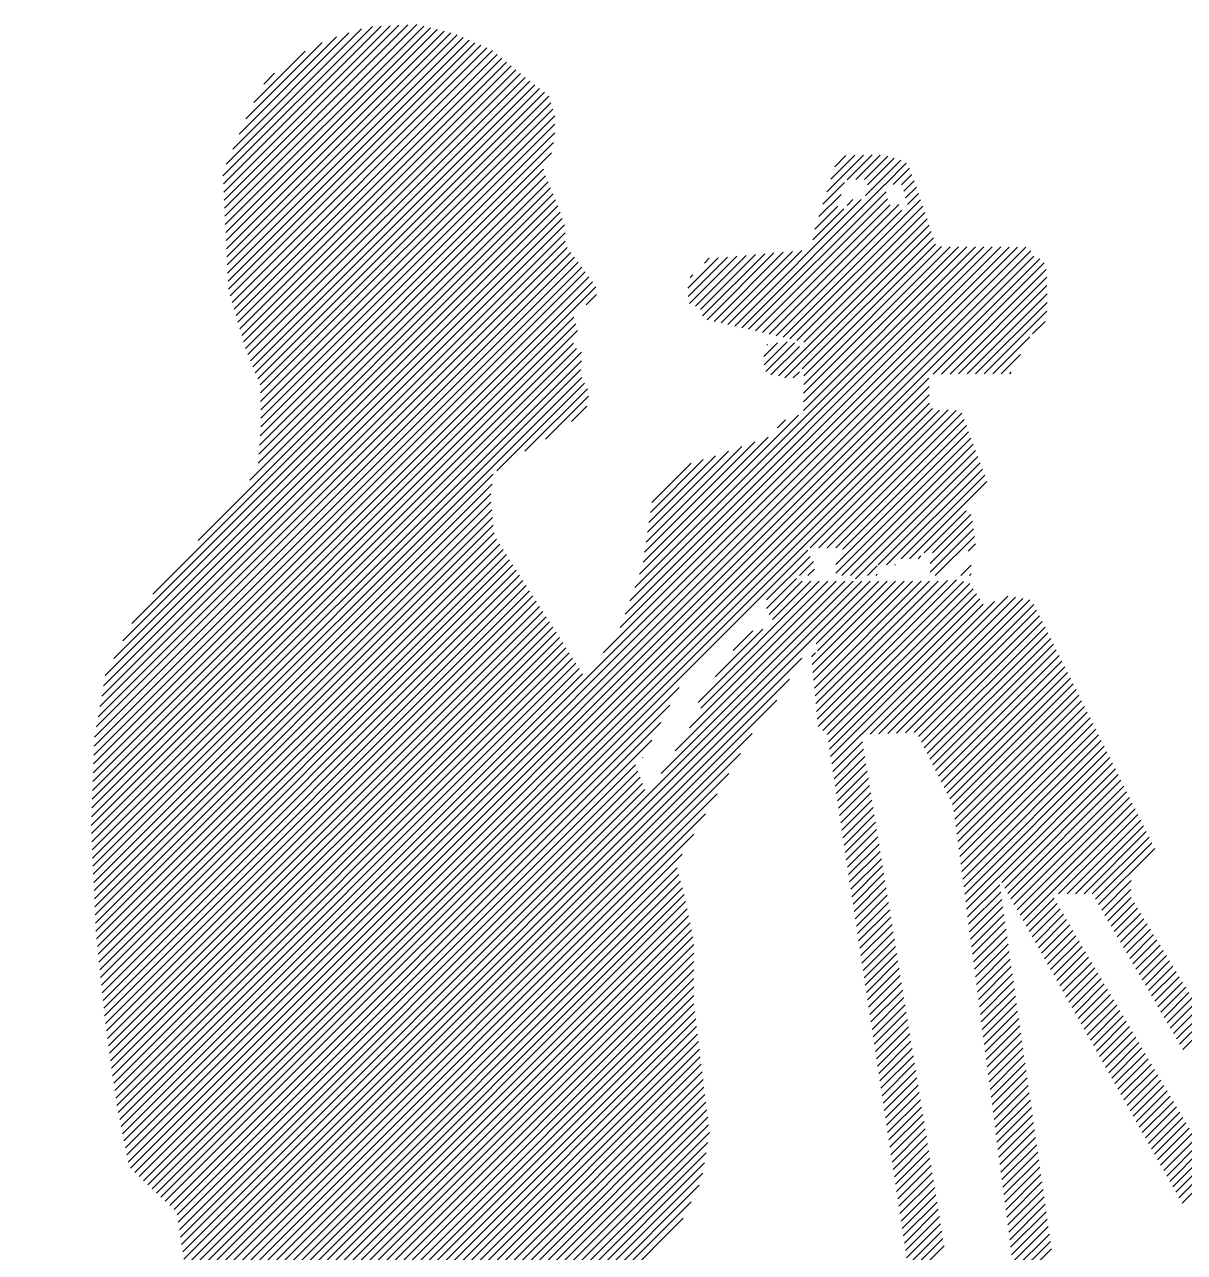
# Model space of a CAD drawing. Extents: x 271 to 16033, y -55852 to 2525.
# Drawn here: x 15931.501 to 15932.459, y -55793.649 to -55792.634 of the extents above; entities that cross this region are included whole.
import ezdxf

# ---------------------------------------------------------------- set-up
doc = ezdxf.new("R2010")
doc.units = 0
doc.header["$MEASUREMENT"] = 0
doc.layers.add('1501-KIR-BETON', color=30, linetype='Continuous')

msp = doc.modelspace()

# ---------------------------------------------------------------- linework, layer by layer
at = {"layer": '1501-KIR-BETON', "color": 250, "linetype": 'Continuous', "ltscale": 0.125}
for p, q in [((15931.66463, -55792.75913, 1172.19571), (15931.78811, -55792.63564, 1172.19571)), ((15931.66495, -55792.76583, 1172.19571), (15931.79544, -55792.63533, 1172.19571)), ((15931.66527, -55792.77252, 1172.19571), (15931.80277, -55792.63502, 1172.19571)), ((15931.66559, -55792.77922, 1172.19571), (15931.8101, -55792.63471, 1172.19571)), ((15931.66591, -55792.78592, 1172.19571), (15931.81743, -55792.6344, 1172.19571)), ((15931.66623, -55792.79261, 1172.19571), (15931.82476, -55792.63409, 1172.19571)), ((15931.66655, -55792.79931, 1172.19571), (15931.83055, -55792.63531, 1172.19571)), ((15931.66687, -55792.80601, 1172.19571), (15931.83617, -55792.63672, 1172.19571)), ((15931.66719, -55792.81271, 1172.19571), (15931.84178, -55792.63812, 1172.19571)), ((15931.66727, -55792.74947, 1172.19571), (15931.77905, -55792.63769, 1172.19571)), ((15931.66751, -55792.8194, 1172.19571), (15931.8474, -55792.63952, 1172.19571)), ((15931.66783, -55792.8261, 1172.19571), (15931.85301, -55792.64092, 1172.19571)), ((15931.66816, -55792.8328, 1172.19571), (15931.85833, -55792.64262, 1172.19571)), ((15931.66848, -55792.8395, 1172.19571), (15931.86319, -55792.64478, 1172.19571)), ((15931.6688, -55792.84619, 1172.19571), (15931.86805, -55792.64694, 1172.19571)), ((15931.66912, -55792.85289, 1172.19571), (15931.87291, -55792.6491, 1172.19571)), ((15931.6727, -55792.73702, 1172.19571), (15931.76879, -55792.64093, 1172.19571)), ((15931.67813, -55792.72457, 1172.19571), (15931.75854, -55792.64416, 1172.19571)), ((15931.68356, -55792.71213, 1172.19571), (15931.74667, -55792.64901, 1172.19571)), ((15931.67066, -55792.85837, 1172.19571), (15931.87777, -55792.65126, 1172.19571)), ((15931.67223, -55792.86381, 1172.19571), (15931.88263, -55792.65341, 1172.19571)), ((15931.67381, -55792.86925, 1172.19571), (15931.88746, -55792.6556, 1172.19571)), ((15931.67538, -55792.8747, 1172.19571), (15931.8913, -55792.65878, 1172.19571)), ((15931.69013, -55792.69854, 1172.19571), (15931.73249, -55792.65618, 1172.19571)), ((15931.67695, -55792.88014, 1172.19571), (15931.89514, -55792.66196, 1172.19571)), ((15931.67853, -55792.88558, 1172.19571), (15931.89898, -55792.66513, 1172.19571)), ((15931.6801, -55792.89103, 1172.19571), (15931.90282, -55792.66831, 1172.19571)), ((15931.68168, -55792.89647, 1172.19571), (15931.90666, -55792.67149, 1172.19571)), ((15931.68325, -55792.90192, 1172.19571), (15931.9105, -55792.67466, 1172.19571)), ((15931.68522, -55792.90697, 1172.19571), (15931.91443, -55792.67776, 1172.19571)), ((15931.69835, -55792.6833, 1172.19571), (15931.70733, -55792.67432, 1172.19571)), ((15931.68725, -55792.91195, 1172.19571), (15931.91842, -55792.68079, 1172.19571)), ((15931.68928, -55792.91694, 1172.19571), (15931.9224, -55792.68382, 1172.19571)), ((15931.69131, -55792.92192, 1172.19571), (15931.92639, -55792.68684, 1172.19571)), ((15931.69335, -55792.92691, 1172.19571), (15931.93038, -55792.68987, 1172.19571)), ((15931.69538, -55792.93189, 1172.19571), (15931.93398, -55792.69329, 1172.19571)), ((15931.69569, -55792.9386, 1172.19571), (15931.9356, -55792.69869, 1172.19571)), ((15931.69576, -55792.94555, 1172.19571), (15931.93722, -55792.70409, 1172.19571)), ((15931.69583, -55792.95249, 1172.19571), (15931.93884, -55792.70948, 1172.19571)), ((15931.6959, -55792.95944, 1172.19571), (15931.93887, -55792.71648, 1172.19571)), ((15931.69581, -55792.96655, 1172.19571), (15931.93887, -55792.72349, 1172.19571)), ((15931.69472, -55792.98167, 1172.19571), (15931.93616, -55792.74023, 1172.19571)), ((15931.69527, -55792.97411, 1172.19571), (15931.93792, -55792.73146, 1172.19571)), ((15932.16379, -55792.77226, 1172.19571), (15932.1941, -55792.74195, 1172.19571)), ((15932.16709, -55792.76194, 1172.19571), (15932.18688, -55792.74215, 1172.19571)), ((15932.17039, -55792.75163, 1172.19571), (15932.17967, -55792.74235, 1172.19571)), ((15932.18062, -55792.76245, 1172.19571), (15932.20132, -55792.74175, 1172.19571)), ((15932.18783, -55792.76225, 1172.19571), (15932.2079, -55792.74219, 1172.19571)), ((15932.19505, -55792.76206, 1172.19571), (15932.2142, -55792.7429, 1172.19571)), ((15932.19579, -55792.77535, 1172.19571), (15932.22489, -55792.74625, 1172.19571)), ((15932.19758, -55792.76654, 1172.19571), (15932.21962, -55792.7445, 1172.19571)), ((15932.21197, -55792.76619, 1172.19571), (15932.2294, -55792.74876, 1172.19571)), ((15931.69364, -55792.99679, 1172.19571), (15931.93139, -55792.75904, 1172.19571)), ((15931.69418, -55792.98923, 1172.19571), (15931.92969, -55792.75372, 1172.19571)), ((15932.21874, -55792.76644, 1172.19571), (15932.23225, -55792.75293, 1172.19571)), ((15932.22551, -55792.76669, 1172.19571), (15932.23412, -55792.75808, 1172.19571)), ((15931.644, -55793.06047, 1172.19571), (15931.93544, -55792.76903, 1172.19571)), ((15931.6867, -55793.01075, 1172.19571), (15931.93342, -55792.76403, 1172.19571)), ((15932.09347, -55792.88469, 1172.19571), (15932.21175, -55792.76641, 1172.19571)), ((15932.1605, -55792.78258, 1172.19571), (15932.17836, -55792.76471, 1172.19571)), ((15932.22751, -55792.7717, 1172.19571), (15932.23598, -55792.76323, 1172.19571)), ((15932.22896, -55792.77727, 1172.19571), (15932.23785, -55792.76838, 1172.19571)), ((15931.58929, -55793.12921, 1172.19571), (15931.93949, -55792.77901, 1172.19571)), ((15931.6065, -55793.10499, 1172.19571), (15931.93747, -55792.77402, 1172.19571)), ((15932.08777, -55792.88337, 1172.19571), (15932.19235, -55792.77879, 1172.19571)), ((15932.09917, -55792.886, 1172.19571), (15932.21294, -55792.77224, 1172.19571)), ((15932.10488, -55792.88732, 1172.19571), (15932.21412, -55792.77807, 1172.19571)), ((15932.12768, -55792.89258, 1172.19571), (15932.24139, -55792.77888, 1172.19571)), ((15932.1572, -55792.79289, 1172.19571), (15932.17562, -55792.77447, 1172.19571)), ((15932.18057, -55792.78356, 1172.19571), (15932.18547, -55792.77865, 1172.19571)), ((15932.2304, -55792.78284, 1172.19571), (15932.23962, -55792.77363, 1172.19571)), ((15931.57449, -55793.15805, 1172.19571), (15931.94338, -55792.78916, 1172.19571)), ((15931.58189, -55793.14363, 1172.19571), (15931.94152, -55792.784, 1172.19571)), ((15932.11058, -55792.88864, 1172.19571), (15932.21619, -55792.78303, 1172.19571)), ((15932.11628, -55792.88995, 1172.19571), (15932.22342, -55792.78281, 1172.19571)), ((15932.12198, -55792.89127, 1172.19571), (15932.22573, -55792.78751, 1172.19571)), ((15932.13338, -55792.8939, 1172.19571), (15932.24316, -55792.78412, 1172.19571)), ((15932.13909, -55792.89521, 1172.19571), (15932.24493, -55792.78937, 1172.19571)), ((15932.15214, -55792.81199, 1172.19571), (15932.17781, -55792.78631, 1172.19571)), ((15932.15402, -55792.80309, 1172.19571), (15932.17287, -55792.78423, 1172.19571)), ((15931.56586, -55793.18071, 1172.19571), (15931.94689, -55792.79968, 1172.19571)), ((15931.56735, -55793.17221, 1172.19571), (15931.94513, -55792.79442, 1172.19571)), ((15932.12395, -55792.92439, 1172.19571), (15932.24847, -55792.79987, 1172.19571)), ((15932.14479, -55792.89653, 1172.19571), (15932.2467, -55792.79462, 1172.19571)), ((15931.56437, -55793.18922, 1172.19571), (15931.94746, -55792.80614, 1172.19571)), ((15932.12922, -55792.92614, 1172.19571), (15932.25024, -55792.80512, 1172.19571)), ((15932.14358, -55792.91879, 1172.19571), (15932.25201, -55792.81037, 1172.19571)), ((15931.56139, -55793.20624, 1172.19571), (15931.94924, -55792.81839, 1172.19571)), ((15931.56288, -55793.19773, 1172.19571), (15931.94746, -55792.81315, 1172.19571)), ((15931.58273, -55793.55684, 1172.19571), (15932.32152, -55792.81805, 1172.19571)), ((15931.5839, -55793.56269, 1172.19571), (15932.32849, -55792.8181, 1172.19571)), ((15931.58507, -55793.56853, 1172.19571), (15932.33256, -55792.82104, 1172.19571)), ((15931.97897, -55793.15357, 1172.19571), (15932.31454, -55792.81801, 1172.19571)), ((15931.99298, -55793.13256, 1172.19571), (15932.30757, -55792.81796, 1172.19571)), ((15931.997, -55793.12151, 1172.19571), (15932.3006, -55792.81792, 1172.19571)), ((15932.00103, -55793.11046, 1172.19571), (15932.29362, -55792.81787, 1172.19571)), ((15932.00506, -55793.09942, 1172.19571), (15932.28665, -55792.81783, 1172.19571)), ((15932.07637, -55792.88074, 1172.19571), (15932.13553, -55792.82158, 1172.19571)), ((15932.08207, -55792.88206, 1172.19571), (15932.14321, -55792.82091, 1172.19571)), ((15932.14445, -55792.95301, 1172.19571), (15932.27968, -55792.81779, 1172.19571)), ((15932.14456, -55792.94588, 1172.19571), (15932.2727, -55792.81774, 1172.19571)), ((15932.14466, -55792.93876, 1172.19571), (15932.26573, -55792.8177, 1172.19571)), ((15932.14477, -55792.93164, 1172.19571), (15932.25876, -55792.81765, 1172.19571)), ((15932.14488, -55792.92451, 1172.19571), (15932.25378, -55792.81561, 1172.19571)), ((15931.55799, -55793.23069, 1172.19571), (15931.95818, -55792.8305, 1172.19571)), ((15931.55841, -55793.22325, 1172.19571), (15931.9552, -55792.82646, 1172.19571)), ((15931.5599, -55793.21475, 1172.19571), (15931.95222, -55792.82243, 1172.19571)), ((15931.58624, -55793.57438, 1172.19571), (15932.335, -55792.82562, 1172.19571)), ((15931.58808, -55793.57956, 1172.19571), (15932.33983, -55792.82781, 1172.19571)), ((15932.04903, -55792.85193, 1172.19571), (15932.07405, -55792.82691, 1172.19571)), ((15932.04922, -55792.85876, 1172.19571), (15932.08173, -55792.82625, 1172.19571)), ((15932.05019, -55792.86481, 1172.19571), (15932.08942, -55792.82558, 1172.19571)), ((15932.05524, -55792.86678, 1172.19571), (15932.0971, -55792.82491, 1172.19571)), ((15932.05934, -55792.86969, 1172.19571), (15932.10479, -55792.82425, 1172.19571)), ((15932.06106, -55792.87499, 1172.19571), (15932.11247, -55792.82358, 1172.19571)), ((15932.06261, -55792.83134, 1172.19571), (15932.06664, -55792.82731, 1172.19571)), ((15932.06503, -55792.87804, 1172.19571), (15932.12016, -55792.82291, 1172.19571)), ((15932.07066, -55792.87942, 1172.19571), (15932.12784, -55792.82225, 1172.19571)), ((15932.25163, -55792.92302, 1172.19571), (15932.34356, -55792.8311, 1172.19571)), ((15931.55745, -55793.24526, 1172.19571), (15931.96414, -55792.83858, 1172.19571)), ((15931.55772, -55793.23797, 1172.19571), (15931.96116, -55792.83454, 1172.19571)), ((15932.05076, -55792.84319, 1172.19571), (15932.05296, -55792.84099, 1172.19571)), ((15932.25868, -55792.92299, 1172.19571), (15932.34513, -55792.83654, 1172.19571)), ((15931.55664, -55793.26713, 1172.19571), (15931.97295, -55792.85082, 1172.19571)), ((15931.55691, -55793.25984, 1172.19571), (15931.9701, -55792.84665, 1172.19571)), ((15931.55718, -55793.25255, 1172.19571), (15931.96712, -55792.84262, 1172.19571)), ((15932.26573, -55792.92296, 1172.19571), (15932.34575, -55792.84294, 1172.19571)), ((15932.27277, -55792.92293, 1172.19571), (15932.34583, -55792.84988, 1172.19571)), ((15931.96492, -55792.86587, 1172.19571), (15931.97354, -55792.85725, 1172.19571)), ((15932.27982, -55792.9229, 1172.19571), (15932.34591, -55792.85681, 1172.19571)), ((15932.28687, -55792.92288, 1172.19571), (15932.34591, -55792.86383, 1172.19571)), ((15932.29392, -55792.92285, 1172.19571), (15932.34576, -55792.871, 1172.19571)), ((15931.5561, -55793.2817, 1172.19571), (15931.95627, -55792.88154, 1172.19571)), ((15931.55637, -55793.27441, 1172.19571), (15931.95471, -55792.87608, 1172.19571)), ((15932.33395, -55792.88983, 1172.19571), (15932.34436, -55792.87942, 1172.19571)), ((15931.55583, -55793.28899, 1172.19571), (15931.95783, -55792.88699, 1172.19571)), ((15932.30096, -55792.92282, 1172.19571), (15932.33168, -55792.8921, 1172.19571)), ((15931.55566, -55793.29618, 1172.19571), (15931.95447, -55792.89737, 1172.19571)), ((15931.55595, -55793.3029, 1172.19571), (15931.95695, -55792.90191, 1172.19571)), ((15932.11177, -55792.9085, 1172.19571), (15932.12294, -55792.89732, 1172.19571)), ((15932.11192, -55792.91536, 1172.19571), (15932.13105, -55792.89624, 1172.19571)), ((15932.11347, -55792.92083, 1172.19571), (15932.1371, -55792.8972, 1172.19571)), ((15932.11412, -55792.89913, 1172.19571), (15932.1147, -55792.89855, 1172.19571)), ((15932.11758, -55792.92374, 1172.19571), (15932.14116, -55792.90016, 1172.19571)), ((15931.55625, -55793.30963, 1172.19571), (15931.9609, -55792.90498, 1172.19571)), ((15931.55654, -55793.31635, 1172.19571), (15931.96089, -55792.91201, 1172.19571)), ((15932.30801, -55792.92279, 1172.19571), (15932.32402, -55792.90678, 1172.19571)), ((15931.55684, -55793.32307, 1172.19571), (15931.96055, -55792.91936, 1172.19571)), ((15932.13615, -55792.92622, 1172.19571), (15932.14128, -55792.9211, 1172.19571)), ((15932.31506, -55792.92276, 1172.19571), (15932.31637, -55792.92145, 1172.19571)), ((15931.55714, -55793.32979, 1172.19571), (15931.96117, -55792.92576, 1172.19571)), ((15931.59168, -55793.58297, 1172.19571), (15932.24819, -55792.92647, 1172.19571)), ((15931.59529, -55793.58638, 1172.19571), (15932.24832, -55792.93335, 1172.19571)), ((15931.89104, -55793.00291, 1172.19571), (15931.96351, -55792.93043, 1172.19571)), ((15931.5989, -55793.58979, 1172.19571), (15932.24846, -55792.94023, 1172.19571)), ((15931.91422, -55792.98675, 1172.19571), (15931.96585, -55792.93511, 1172.19571)), ((15931.93116, -55792.97683, 1172.19571), (15931.96678, -55792.94121, 1172.19571)), ((15931.6025, -55793.5932, 1172.19571), (15932.24859, -55792.94712, 1172.19571)), ((15931.60611, -55793.59662, 1172.19571), (15932.25117, -55792.95155, 1172.19571)), ((15931.60972, -55793.60003, 1172.19571), (15932.25691, -55792.95283, 1172.19571)), ((15931.95288, -55792.96212, 1172.19571), (15931.96554, -55792.94946, 1172.19571)), ((15932.15016, -55793.0666, 1172.19571), (15932.2642, -55792.95256, 1172.19571)), ((15932.15718, -55793.0666, 1172.19571), (15932.27077, -55792.95301, 1172.19571)), ((15932.00909, -55793.08837, 1172.19571), (15932.14046, -55792.957, 1172.19571)), ((15932.12297, -55792.96748, 1172.19571), (15932.12969, -55792.96075, 1172.19571)), ((15932.1642, -55793.0666, 1172.19571), (15932.27539, -55792.95541, 1172.19571)), ((15932.17121, -55793.0666, 1172.19571), (15932.27728, -55792.96053, 1172.19571)), ((15932.17129, -55793.08056, 1172.19571), (15932.28108, -55792.97077, 1172.19571)), ((15932.17718, -55793.06765, 1172.19571), (15932.27918, -55792.96565, 1172.19571)), ((15932.01192, -55793.07852, 1172.19571), (15932.11532, -55792.97513, 1172.19571)), ((15932.01313, -55793.07029, 1172.19571), (15932.10445, -55792.97897, 1172.19571)), ((15932.01435, -55793.06206, 1172.19571), (15932.09352, -55792.98288, 1172.19571)), ((15932.17129, -55793.08757, 1172.19571), (15932.28297, -55792.97589, 1172.19571)), ((15932.17632, -55793.08956, 1172.19571), (15932.28487, -55792.98102, 1172.19571)), ((15932.01556, -55793.05383, 1172.19571), (15932.0826, -55792.98679, 1172.19571)), ((15932.01677, -55793.0456, 1172.19571), (15932.0717, -55792.99068, 1172.19571)), ((15932.01799, -55793.03737, 1172.19571), (15932.06163, -55792.99372, 1172.19571)), ((15932.18334, -55793.08956, 1172.19571), (15932.28677, -55792.98614, 1172.19571)), ((15932.18767, -55793.09226, 1172.19571), (15932.28866, -55792.99126, 1172.19571)), ((15932.0192, -55793.02914, 1172.19571), (15932.05157, -55792.99677, 1172.19571)), ((15932.20617, -55793.08077, 1172.19571), (15932.29056, -55792.99638, 1172.19571)), ((15932.21318, -55793.08077, 1172.19571), (15932.29246, -55793.0015, 1172.19571)), ((15931.55743, -55793.33652, 1172.19571), (15931.88809, -55793.00586, 1172.19571)), ((15931.55773, -55793.34324, 1172.19571), (15931.88703, -55793.01393, 1172.19571)), ((15932.22522, -55793.07575, 1172.19571), (15932.29435, -55793.00662, 1172.19571)), ((15932.23224, -55793.07575, 1172.19571), (15932.29625, -55793.01174, 1172.19571)), ((15931.55802, -55793.34996, 1172.19571), (15931.88598, -55793.022, 1172.19571)), ((15931.55832, -55793.35668, 1172.19571), (15931.88607, -55793.02893, 1172.19571)), ((15931.55861, -55793.36341, 1172.19571), (15931.88675, -55793.03527, 1172.19571)), ((15931.55891, -55793.37013, 1172.19571), (15931.88742, -55793.04161, 1172.19571)), ((15932.24427, -55793.07074, 1172.19571), (15932.27901, -55793.036, 1172.19571)), ((15932.2493, -55793.07974, 1172.19571), (15932.28435, -55793.0447, 1172.19571)), ((15932.25129, -55793.07074, 1172.19571), (15932.28283, -55793.0392, 1172.19571)), ((15931.5592, -55793.37685, 1172.19571), (15931.8881, -55793.04795, 1172.19571)), ((15931.5595, -55793.38357, 1172.19571), (15931.88878, -55793.05429, 1172.19571)), ((15932.24923, -55793.08683, 1172.19571), (15932.28511, -55793.05095, 1172.19571)), ((15931.5601, -55793.38998, 1172.19571), (15931.89066, -55793.05942, 1172.19571)), ((15931.56077, -55793.39633, 1172.19571), (15931.89341, -55793.0637, 1172.19571)), ((15932.25348, -55793.0896, 1172.19571), (15932.28588, -55793.0572, 1172.19571)), ((15932.28068, -55793.06942, 1172.19571), (15932.28665, -55793.06345, 1172.19571)), ((15931.56144, -55793.40268, 1172.19571), (15931.89615, -55793.06798, 1172.19571)), ((15931.56211, -55793.40903, 1172.19571), (15931.89889, -55793.07225, 1172.19571)), ((15931.61332, -55793.60344, 1172.19571), (15932.14813, -55793.06863, 1172.19571)), ((15932.11406, -55793.10972, 1172.19571), (15932.14998, -55793.0738, 1172.19571)), ((15932.23926, -55793.07575, 1172.19571), (15932.24168, -55793.07333, 1172.19571)), ((15931.56278, -55793.41538, 1172.19571), (15931.90163, -55793.07653, 1172.19571)), ((15931.56345, -55793.42173, 1172.19571), (15931.90437, -55793.0808, 1172.19571)), ((15931.56412, -55793.42808, 1172.19571), (15931.90711, -55793.08508, 1172.19571)), ((15932.14123, -55793.08956, 1172.19571), (15932.15283, -55793.07797, 1172.19571)), ((15932.14825, -55793.08956, 1172.19571), (15932.15352, -55793.0843, 1172.19571)), ((15932.19737, -55793.08956, 1172.19571), (15932.20541, -55793.08153, 1172.19571)), ((15932.2202, -55793.08077, 1172.19571), (15932.22049, -55793.08048, 1172.19571)), ((15932.27468, -55793.08946, 1172.19571), (15932.2832, -55793.08094, 1172.19571)), ((15931.56479, -55793.43443, 1172.19571), (15931.90986, -55793.08936, 1172.19571)), ((15931.56546, -55793.44077, 1172.19571), (15931.9126, -55793.09363, 1172.19571)), ((15931.63231, -55793.65463, 1172.19571), (15932.19267, -55793.09426, 1172.19571)), ((15931.63295, -55793.661, 1172.19571), (15932.19969, -55793.09426, 1172.19571)), ((15932.02676, -55793.25316, 1172.19571), (15932.18566, -55793.09426, 1172.19571)), ((15932.03856, -55793.23434, 1172.19571), (15932.17864, -55793.09426, 1172.19571)), ((15932.05036, -55793.21553, 1172.19571), (15932.17162, -55793.09426, 1172.19571)), ((15932.05746, -55793.19439, 1172.19571), (15932.15759, -55793.09426, 1172.19571)), ((15932.05957, -55793.1993, 1172.19571), (15932.1646, -55793.09426, 1172.19571)), ((15932.11406, -55793.11673, 1172.19571), (15932.13878, -55793.09202, 1172.19571)), ((15932.11609, -55793.12173, 1172.19571), (15932.14355, -55793.09426, 1172.19571)), ((15932.11889, -55793.12594, 1172.19571), (15932.15057, -55793.09426, 1172.19571)), ((15932.1518, -55793.16321, 1172.19571), (15932.22075, -55793.09426, 1172.19571)), ((15932.15237, -55793.16966, 1172.19571), (15932.22776, -55793.09426, 1172.19571)), ((15932.15294, -55793.1761, 1172.19571), (15932.23478, -55793.09426, 1172.19571)), ((15932.15352, -55793.18255, 1172.19571), (15932.2418, -55793.09426, 1172.19571)), ((15932.15409, -55793.18899, 1172.19571), (15932.24882, -55793.09426, 1172.19571)), ((15932.15466, -55793.19544, 1172.19571), (15932.25583, -55793.09426, 1172.19571)), ((15932.15494, -55793.14603, 1172.19571), (15932.20671, -55793.09426, 1172.19571)), ((15932.15524, -55793.20188, 1172.19571), (15932.26357, -55793.09355, 1172.19571)), ((15932.15581, -55793.20832, 1172.19571), (15932.27093, -55793.09321, 1172.19571)), ((15932.15618, -55793.15181, 1172.19571), (15932.21373, -55793.09426, 1172.19571)), ((15932.15669, -55793.21446, 1172.19571), (15932.27676, -55793.09439, 1172.19571)), ((15932.16052, -55793.21765, 1172.19571), (15932.28199, -55793.09618, 1172.19571)), ((15932.20439, -55793.08956, 1172.19571), (15932.20541, -55793.08855, 1172.19571)), ((15932.28169, -55793.08946, 1172.19571), (15932.28311, -55793.08805, 1172.19571)), ((15931.56612, -55793.44712, 1172.19571), (15931.91534, -55793.09791, 1172.19571)), ((15931.56679, -55793.45347, 1172.19571), (15931.91808, -55793.10218, 1172.19571)), ((15932.16423, -55793.22095, 1172.19571), (15932.28476, -55793.10042, 1172.19571)), ((15932.16516, -55793.22705, 1172.19571), (15932.28754, -55793.10467, 1172.19571)), ((15931.56747, -55793.45981, 1172.19571), (15931.92082, -55793.10646, 1172.19571)), ((15931.56832, -55793.46598, 1172.19571), (15931.92356, -55793.11074, 1172.19571)), ((15931.56917, -55793.47215, 1172.19571), (15931.9263, -55793.11502, 1172.19571)), ((15932.16608, -55793.23314, 1172.19571), (15932.29031, -55793.10892, 1172.19571)), ((15932.16701, -55793.23924, 1172.19571), (15932.29308, -55793.11316, 1172.19571)), ((15932.19239, -55793.22087, 1172.19571), (15932.30233, -55793.11093, 1172.19571)), ((15932.19956, -55793.22072, 1172.19571), (15932.31355, -55793.10672, 1172.19571)), ((15932.20687, -55793.22042, 1172.19571), (15932.31986, -55793.10743, 1172.19571)), ((15932.21418, -55793.22013, 1172.19571), (15932.3258, -55793.10851, 1172.19571)), ((15932.22149, -55793.21984, 1172.19571), (15932.33174, -55793.10959, 1172.19571)), ((15932.2288, -55793.21955, 1172.19571), (15932.33497, -55793.11338, 1172.19571)), ((15931.57002, -55793.47832, 1172.19571), (15931.92904, -55793.1193, 1172.19571)), ((15931.57086, -55793.48449, 1172.19571), (15931.93177, -55793.12358, 1172.19571)), ((15932.23611, -55793.21926, 1172.19571), (15932.3373, -55793.11807, 1172.19571)), ((15932.23968, -55793.2227, 1172.19571), (15932.33962, -55793.12276, 1172.19571)), ((15931.57171, -55793.49066, 1172.19571), (15931.93451, -55793.12787, 1172.19571)), ((15931.57256, -55793.49683, 1172.19571), (15931.93724, -55793.13215, 1172.19571)), ((15931.57341, -55793.503, 1172.19571), (15931.93998, -55793.13643, 1172.19571)), ((15932.07162, -55793.17322, 1172.19571), (15932.11099, -55793.13385, 1172.19571)), ((15932.08639, -55793.15142, 1172.19571), (15932.10266, -55793.13515, 1172.19571)), ((15932.24202, -55793.22738, 1172.19571), (15932.34195, -55793.12745, 1172.19571)), ((15932.24436, -55793.23206, 1172.19571), (15932.34427, -55793.13215, 1172.19571)), ((15931.57426, -55793.50917, 1172.19571), (15931.94271, -55793.14071, 1172.19571)), ((15931.5751, -55793.51534, 1172.19571), (15931.94545, -55793.145, 1172.19571)), ((15932.2467, -55793.23674, 1172.19571), (15932.3466, -55793.13684, 1172.19571)), ((15932.24904, -55793.24141, 1172.19571), (15932.34892, -55793.14153, 1172.19571)), ((15932.25138, -55793.24609, 1172.19571), (15932.35125, -55793.14623, 1172.19571)), ((15931.57595, -55793.52151, 1172.19571), (15931.94818, -55793.14928, 1172.19571)), ((15931.57688, -55793.5276, 1172.19571), (15931.95092, -55793.15356, 1172.19571)), ((15932.15122, -55793.15677, 1172.19571), (15932.15452, -55793.15348, 1172.19571)), ((15932.25372, -55793.25077, 1172.19571), (15932.35357, -55793.15092, 1172.19571)), ((15932.25606, -55793.25545, 1172.19571), (15932.3559, -55793.15561, 1172.19571)), ((15931.57805, -55793.53345, 1172.19571), (15931.95365, -55793.15784, 1172.19571)), ((15931.57922, -55793.5393, 1172.19571), (15931.95639, -55793.16213, 1172.19571)), ((15931.58039, -55793.54515, 1172.19571), (15931.95912, -55793.16641, 1172.19571)), ((15931.63279, -55793.66818, 1172.19571), (15932.14321, -55793.15777, 1172.19571)), ((15932.2584, -55793.26012, 1172.19571), (15932.35822, -55793.1603, 1172.19571)), ((15932.26074, -55793.2648, 1172.19571), (15932.36055, -55793.165, 1172.19571)), ((15931.58156, -55793.55099, 1172.19571), (15931.96186, -55793.17069, 1172.19571)), ((15931.63263, -55793.67536, 1172.19571), (15932.13285, -55793.17515, 1172.19571)), ((15932.26308, -55793.26948, 1172.19571), (15932.36287, -55793.16969, 1172.19571)), ((15932.26542, -55793.27415, 1172.19571), (15932.3652, -55793.17438, 1172.19571)), ((15931.61693, -55793.60685, 1172.19571), (15932.04163, -55793.18215, 1172.19571)), ((15932.26776, -55793.27883, 1172.19571), (15932.36752, -55793.17908, 1172.19571)), ((15932.26895, -55793.28467, 1172.19571), (15932.36985, -55793.18377, 1172.19571)), ((15931.62054, -55793.61026, 1172.19571), (15932.03417, -55793.19663, 1172.19571)), ((15931.63248, -55793.68253, 1172.19571), (15932.12248, -55793.19253, 1172.19571)), ((15932.26975, -55793.29088, 1172.19571), (15932.37217, -55793.18846, 1172.19571)), ((15932.27056, -55793.29709, 1172.19571), (15932.3745, -55793.19315, 1172.19571)), ((15932.27137, -55793.3033, 1172.19571), (15932.37682, -55793.19785, 1172.19571)), ((15932.27218, -55793.30951, 1172.19571), (15932.37915, -55793.20254, 1172.19571)), ((15932.27299, -55793.31572, 1172.19571), (15932.38147, -55793.20723, 1172.19571)), ((15931.62414, -55793.61367, 1172.19571), (15932.02672, -55793.2111, 1172.19571)), ((15932.27379, -55793.32193, 1172.19571), (15932.3838, -55793.21192, 1172.19571)), ((15932.2746, -55793.32813, 1172.19571), (15932.38612, -55793.21662, 1172.19571)), ((15931.62676, -55793.61808, 1172.19571), (15932.01926, -55793.22557, 1172.19571)), ((15931.63232, -55793.68971, 1172.19571), (15932.102, -55793.22003, 1172.19571)), ((15932.16793, -55793.24533, 1172.19571), (15932.1923, -55793.22096, 1172.19571)), ((15932.16885, -55793.25142, 1172.19571), (15932.19328, -55793.227, 1172.19571)), ((15932.27541, -55793.33434, 1172.19571), (15932.38844, -55793.22131, 1172.19571)), ((15932.27622, -55793.34055, 1172.19571), (15932.39077, -55793.226, 1172.19571)), ((15931.63216, -55793.69689, 1172.19571), (15932.09236, -55793.23669, 1172.19571)), ((15932.16978, -55793.25752, 1172.19571), (15932.19426, -55793.23303, 1172.19571)), ((15932.27703, -55793.34676, 1172.19571), (15932.39309, -55793.2307, 1172.19571)), ((15932.27784, -55793.35297, 1172.19571), (15932.39542, -55793.23539, 1172.19571)), ((15931.62763, -55793.62422, 1172.19571), (15932.00572, -55793.24613, 1172.19571)), ((15932.01151, -55793.24034, 1172.19571), (15932.01181, -55793.24005, 1172.19571)), ((15932.1707, -55793.26361, 1172.19571), (15932.19524, -55793.23907, 1172.19571)), ((15932.17162, -55793.2697, 1172.19571), (15932.19622, -55793.24511, 1172.19571)), ((15932.27864, -55793.35918, 1172.19571), (15932.39774, -55793.24008, 1172.19571)), ((15932.30592, -55793.33892, 1172.19571), (15932.40007, -55793.24477, 1172.19571)), ((15931.62856, -55793.63031, 1172.19571), (15932.00765, -55793.25122, 1172.19571)), ((15931.6295, -55793.63639, 1172.19571), (15932.00957, -55793.25631, 1172.19571)), ((15931.632, -55793.70406, 1172.19571), (15932.08272, -55793.25334, 1172.19571)), ((15932.17255, -55793.2758, 1172.19571), (15932.1972, -55793.25115, 1172.19571)), ((15932.17347, -55793.28189, 1172.19571), (15932.19818, -55793.25719, 1172.19571)), ((15932.30845, -55793.34341, 1172.19571), (15932.40239, -55793.24947, 1172.19571)), ((15932.31098, -55793.3479, 1172.19571), (15932.40472, -55793.25416, 1172.19571)), ((15931.63044, -55793.64247, 1172.19571), (15932.0115, -55793.2614, 1172.19571)), ((15931.63137, -55793.64855, 1172.19571), (15932.01343, -55793.26649, 1172.19571)), ((15932.1744, -55793.28799, 1172.19571), (15932.19916, -55793.26323, 1172.19571)), ((15932.3135, -55793.35239, 1172.19571), (15932.40704, -55793.25885, 1172.19571)), ((15932.31603, -55793.35689, 1172.19571), (15932.40937, -55793.26355, 1172.19571)), ((15932.31856, -55793.36138, 1172.19571), (15932.41169, -55793.26824, 1172.19571)), ((15931.63184, -55793.71124, 1172.19571), (15932.07308, -55793.27, 1172.19571)), ((15932.17532, -55793.29408, 1172.19571), (15932.20013, -55793.26927, 1172.19571)), ((15932.17624, -55793.30017, 1172.19571), (15932.20111, -55793.2753, 1172.19571)), ((15932.32108, -55793.36587, 1172.19571), (15932.41402, -55793.27293, 1172.19571)), ((15932.32361, -55793.37036, 1172.19571), (15932.41634, -55793.27762, 1172.19571)), ((15931.6317, -55793.7184, 1172.19571), (15932.06344, -55793.28666, 1172.19571)), ((15932.17717, -55793.30627, 1172.19571), (15932.20209, -55793.28134, 1172.19571)), ((15932.17809, -55793.31236, 1172.19571), (15932.20307, -55793.28738, 1172.19571)), ((15932.32614, -55793.37485, 1172.19571), (15932.41867, -55793.28232, 1172.19571)), ((15932.35543, -55793.35258, 1172.19571), (15932.42099, -55793.28701, 1172.19571)), ((15932.17902, -55793.31846, 1172.19571), (15932.20405, -55793.29342, 1172.19571)), ((15932.36244, -55793.35258, 1172.19571), (15932.42332, -55793.2917, 1172.19571)), ((15932.36946, -55793.35258, 1172.19571), (15932.42564, -55793.2964, 1172.19571)), ((15931.63259, -55793.72452, 1172.19571), (15932.0538, -55793.30332, 1172.19571)), ((15932.17994, -55793.32455, 1172.19571), (15932.20503, -55793.29946, 1172.19571)), ((15932.18086, -55793.33064, 1172.19571), (15932.20601, -55793.3055, 1172.19571)), ((15932.37648, -55793.35258, 1172.19571), (15932.42797, -55793.30109, 1172.19571)), ((15932.38334, -55793.35273, 1172.19571), (15932.43029, -55793.30578, 1172.19571)), ((15932.18179, -55793.33674, 1172.19571), (15932.20699, -55793.31154, 1172.19571)), ((15932.18271, -55793.34283, 1172.19571), (15932.20797, -55793.31757, 1172.19571)), ((15932.38592, -55793.35717, 1172.19571), (15932.43262, -55793.31047, 1172.19571)), ((15932.3885, -55793.36161, 1172.19571), (15932.43494, -55793.31517, 1172.19571)), ((15931.63349, -55793.73065, 1172.19571), (15932.04416, -55793.31998, 1172.19571)), ((15932.18363, -55793.34893, 1172.19571), (15932.20895, -55793.32361, 1172.19571)), ((15932.18456, -55793.35502, 1172.19571), (15932.20993, -55793.32965, 1172.19571)), ((15931.63439, -55793.73677, 1172.19571), (15932.04006, -55793.33109, 1172.19571)), ((15931.63528, -55793.74289, 1172.19571), (15932.04153, -55793.33664, 1172.19571)), ((15932.18548, -55793.36111, 1172.19571), (15932.21091, -55793.33569, 1172.19571)), ((15932.27945, -55793.36539, 1172.19571), (15932.30588, -55793.33897, 1172.19571)), ((15931.63618, -55793.74901, 1172.19571), (15932.04299, -55793.3422, 1172.19571)), ((15931.63707, -55793.75513, 1172.19571), (15932.04445, -55793.34775, 1172.19571)), ((15932.18641, -55793.36721, 1172.19571), (15932.21188, -55793.34173, 1172.19571)), ((15932.18733, -55793.3733, 1172.19571), (15932.21286, -55793.34777, 1172.19571)), ((15932.28026, -55793.3716, 1172.19571), (15932.30675, -55793.34511, 1172.19571)), ((15932.39108, -55793.36605, 1172.19571), (15932.41555, -55793.34158, 1172.19571)), ((15932.39365, -55793.37049, 1172.19571), (15932.41514, -55793.34901, 1172.19571)), ((15931.63797, -55793.76125, 1172.19571), (15932.04591, -55793.35331, 1172.19571)), ((15931.63887, -55793.76737, 1172.19571), (15932.04712, -55793.35913, 1172.19571)), ((15932.18825, -55793.3794, 1172.19571), (15932.21384, -55793.35381, 1172.19571)), ((15932.18918, -55793.38549, 1172.19571), (15932.21482, -55793.35984, 1172.19571)), ((15932.28107, -55793.37781, 1172.19571), (15932.30763, -55793.35125, 1172.19571)), ((15932.28188, -55793.38402, 1172.19571), (15932.3085, -55793.3574, 1172.19571)), ((15932.32866, -55793.37934, 1172.19571), (15932.35166, -55793.35634, 1172.19571)), ((15932.39623, -55793.37493, 1172.19571), (15932.41542, -55793.35575, 1172.19571)), ((15932.39881, -55793.37937, 1172.19571), (15932.41807, -55793.36011, 1172.19571)), ((15931.6399, -55793.77336, 1172.19571), (15932.04832, -55793.36494, 1172.19571)), ((15932.1901, -55793.39158, 1172.19571), (15932.2158, -55793.36588, 1172.19571)), ((15932.28268, -55793.39023, 1172.19571), (15932.30937, -55793.36354, 1172.19571)), ((15932.28349, -55793.39644, 1172.19571), (15932.31025, -55793.36969, 1172.19571)), ((15932.33119, -55793.38383, 1172.19571), (15932.35426, -55793.36076, 1172.19571)), ((15932.33371, -55793.38832, 1172.19571), (15932.35686, -55793.36518, 1172.19571)), ((15932.33624, -55793.39282, 1172.19571), (15932.35945, -55793.3696, 1172.19571)), ((15932.40139, -55793.38381, 1172.19571), (15932.42072, -55793.36448, 1172.19571)), ((15932.40397, -55793.38825, 1172.19571), (15932.42337, -55793.36884, 1172.19571)), ((15931.64137, -55793.77891, 1172.19571), (15932.04952, -55793.37075, 1172.19571)), ((15931.64283, -55793.78446, 1172.19571), (15932.05073, -55793.37657, 1172.19571)), ((15932.19102, -55793.39768, 1172.19571), (15932.21678, -55793.37192, 1172.19571)), ((15932.19195, -55793.40377, 1172.19571), (15932.21776, -55793.37796, 1172.19571)), ((15932.2843, -55793.40265, 1172.19571), (15932.31112, -55793.37583, 1172.19571)), ((15932.33877, -55793.39731, 1172.19571), (15932.36205, -55793.37402, 1172.19571)), ((15932.34129, -55793.4018, 1172.19571), (15932.36465, -55793.37844, 1172.19571)), ((15932.40654, -55793.39269, 1172.19571), (15932.42603, -55793.37321, 1172.19571)), ((15932.40912, -55793.39713, 1172.19571), (15932.42868, -55793.37757, 1172.19571)), ((15931.6443, -55793.79001, 1172.19571), (15932.05193, -55793.38238, 1172.19571)), ((15931.64577, -55793.79556, 1172.19571), (15932.05313, -55793.38819, 1172.19571)), ((15932.19287, -55793.40987, 1172.19571), (15932.21874, -55793.384, 1172.19571)), ((15932.1938, -55793.41596, 1172.19571), (15932.21972, -55793.39004, 1172.19571)), ((15932.28511, -55793.40886, 1172.19571), (15932.312, -55793.38197, 1172.19571)), ((15932.28592, -55793.41507, 1172.19571), (15932.31287, -55793.38812, 1172.19571)), ((15932.34382, -55793.40629, 1172.19571), (15932.36725, -55793.38286, 1172.19571)), ((15932.34635, -55793.41078, 1172.19571), (15932.36984, -55793.38728, 1172.19571)), ((15932.4117, -55793.40157, 1172.19571), (15932.43133, -55793.38194, 1172.19571)), ((15932.41428, -55793.40601, 1172.19571), (15932.43399, -55793.3863, 1172.19571)), ((15931.64724, -55793.80111, 1172.19571), (15932.05376, -55793.39459, 1172.19571)), ((15932.19472, -55793.42205, 1172.19571), (15932.2207, -55793.39608, 1172.19571)), ((15932.28672, -55793.42128, 1172.19571), (15932.31374, -55793.39426, 1172.19571)), ((15932.28753, -55793.42749, 1172.19571), (15932.31462, -55793.40041, 1172.19571)), ((15932.34887, -55793.41527, 1172.19571), (15932.37244, -55793.39171, 1172.19571)), ((15932.3514, -55793.41976, 1172.19571), (15932.37504, -55793.39613, 1172.19571)), ((15932.35393, -55793.42426, 1172.19571), (15932.37763, -55793.40055, 1172.19571)), ((15932.41686, -55793.41045, 1172.19571), (15932.43664, -55793.39067, 1172.19571)), ((15932.41943, -55793.41489, 1172.19571), (15932.43929, -55793.39503, 1172.19571)), ((15932.42201, -55793.41933, 1172.19571), (15932.44194, -55793.3994, 1172.19571)), ((15931.6487, -55793.80666, 1172.19571), (15932.05376, -55793.4016, 1172.19571)), ((15931.65017, -55793.81221, 1172.19571), (15932.05376, -55793.40862, 1172.19571)), ((15932.19564, -55793.42815, 1172.19571), (15932.22168, -55793.40212, 1172.19571)), ((15932.19657, -55793.43424, 1172.19571), (15932.22265, -55793.40815, 1172.19571)), ((15932.28834, -55793.4337, 1172.19571), (15932.31549, -55793.40655, 1172.19571)), ((15932.35645, -55793.42875, 1172.19571), (15932.38023, -55793.40497, 1172.19571)), ((15932.35898, -55793.43324, 1172.19571), (15932.38283, -55793.40939, 1172.19571)), ((15932.42459, -55793.42377, 1172.19571), (15932.4446, -55793.40376, 1172.19571)), ((15932.42717, -55793.42821, 1172.19571), (15932.44725, -55793.40813, 1172.19571)), ((15931.65164, -55793.81776, 1172.19571), (15932.05376, -55793.41564, 1172.19571)), ((15932.19749, -55793.44034, 1172.19571), (15932.22363, -55793.41419, 1172.19571)), ((15932.19841, -55793.44643, 1172.19571), (15932.22461, -55793.42023, 1172.19571)), ((15932.28915, -55793.43991, 1172.19571), (15932.31636, -55793.41269, 1172.19571)), ((15932.28996, -55793.44612, 1172.19571), (15932.31724, -55793.41884, 1172.19571)), ((15932.3615, -55793.43773, 1172.19571), (15932.38543, -55793.41381, 1172.19571)), ((15932.36403, -55793.44222, 1172.19571), (15932.38802, -55793.41823, 1172.19571)), ((15932.42975, -55793.43265, 1172.19571), (15932.4499, -55793.41249, 1172.19571)), ((15932.43232, -55793.43709, 1172.19571), (15932.45255, -55793.41686, 1172.19571)), ((15931.6531, -55793.82331, 1172.19571), (15932.05376, -55793.42266, 1172.19571)), ((15931.65457, -55793.82886, 1172.19571), (15932.05376, -55793.42968, 1172.19571)), ((15932.19934, -55793.45252, 1172.19571), (15932.22559, -55793.42627, 1172.19571)), ((15932.29077, -55793.45233, 1172.19571), (15932.31811, -55793.42498, 1172.19571)), ((15932.29157, -55793.45854, 1172.19571), (15932.31899, -55793.43112, 1172.19571)), ((15932.36656, -55793.44671, 1172.19571), (15932.39062, -55793.42265, 1172.19571)), ((15932.36908, -55793.4512, 1172.19571), (15932.39322, -55793.42707, 1172.19571)), ((15932.4349, -55793.44153, 1172.19571), (15932.45521, -55793.42122, 1172.19571)), ((15932.43748, -55793.44597, 1172.19571), (15932.45786, -55793.42559, 1172.19571)), ((15932.44006, -55793.45041, 1172.19571), (15932.46051, -55793.42995, 1172.19571)), ((15931.65604, -55793.83441, 1172.19571), (15932.05376, -55793.43669, 1172.19571)), ((15932.20026, -55793.45862, 1172.19571), (15932.22657, -55793.43231, 1172.19571)), ((15932.20119, -55793.46471, 1172.19571), (15932.22755, -55793.43835, 1172.19571)), ((15932.29238, -55793.46475, 1172.19571), (15932.31986, -55793.43727, 1172.19571)), ((15932.37161, -55793.4557, 1172.19571), (15932.39581, -55793.43149, 1172.19571)), ((15932.37414, -55793.46019, 1172.19571), (15932.39841, -55793.43591, 1172.19571)), ((15932.37666, -55793.46468, 1172.19571), (15932.40101, -55793.44033, 1172.19571)), ((15932.44264, -55793.45485, 1172.19571), (15932.46316, -55793.43432, 1172.19571)), ((15932.44521, -55793.45929, 1172.19571), (15932.46582, -55793.43868, 1172.19571)), ((15931.65009, -55793.8544, 1172.19571), (15932.05467, -55793.44982, 1172.19571)), ((15931.65751, -55793.83996, 1172.19571), (15932.05391, -55793.44356, 1172.19571)), ((15932.20211, -55793.47081, 1172.19571), (15932.22853, -55793.44439, 1172.19571)), ((15932.20303, -55793.4769, 1172.19571), (15932.22951, -55793.45042, 1172.19571)), ((15932.29319, -55793.47096, 1172.19571), (15932.32073, -55793.44341, 1172.19571)), ((15932.294, -55793.47717, 1172.19571), (15932.32161, -55793.44956, 1172.19571)), ((15932.37919, -55793.46917, 1172.19571), (15932.40361, -55793.44475, 1172.19571)), ((15932.38172, -55793.47366, 1172.19571), (15932.4062, -55793.44917, 1172.19571)), ((15932.44779, -55793.46373, 1172.19571), (15932.46847, -55793.44305, 1172.19571)), ((15932.45037, -55793.46817, 1172.19571), (15932.47112, -55793.44741, 1172.19571)), ((15931.63923, -55793.87228, 1172.19571), (15932.05543, -55793.45607, 1172.19571)), ((15932.20396, -55793.48299, 1172.19571), (15932.23049, -55793.45646, 1172.19571)), ((15932.29481, -55793.48338, 1172.19571), (15932.32248, -55793.4557, 1172.19571)), ((15932.38424, -55793.47815, 1172.19571), (15932.4088, -55793.45359, 1172.19571)), ((15932.38677, -55793.48264, 1172.19571), (15932.4114, -55793.45801, 1172.19571)), ((15932.45295, -55793.4726, 1172.19571), (15932.47377, -55793.45178, 1172.19571)), ((15932.45553, -55793.47704, 1172.19571), (15932.47643, -55793.45615, 1172.19571)), ((15932.4581, -55793.48148, 1172.19571), (15932.47908, -55793.46051, 1172.19571)), ((15931.61751, -55793.90803, 1172.19571), (15932.05696, -55793.46858, 1172.19571)), ((15931.62837, -55793.89015, 1172.19571), (15932.0562, -55793.46233, 1172.19571)), ((15932.20488, -55793.48909, 1172.19571), (15932.23147, -55793.4625, 1172.19571)), ((15932.2058, -55793.49518, 1172.19571), (15932.23245, -55793.46854, 1172.19571)), ((15932.29561, -55793.48958, 1172.19571), (15932.32335, -55793.46184, 1172.19571)), ((15932.29642, -55793.49579, 1172.19571), (15932.32423, -55793.46799, 1172.19571)), ((15932.38929, -55793.48714, 1172.19571), (15932.41399, -55793.46243, 1172.19571)), ((15932.39182, -55793.49163, 1172.19571), (15932.41659, -55793.46686, 1172.19571)), ((15932.39435, -55793.49612, 1172.19571), (15932.41919, -55793.47128, 1172.19571)), ((15931.5958, -55793.94378, 1172.19571), (15932.05848, -55793.4811, 1172.19571)), ((15931.60665, -55793.92591, 1172.19571), (15932.05772, -55793.47484, 1172.19571)), ((15932.20673, -55793.50128, 1172.19571), (15932.23343, -55793.47458, 1172.19571)), ((15932.20765, -55793.50737, 1172.19571), (15932.2344, -55793.48062, 1172.19571)), ((15932.29723, -55793.502, 1172.19571), (15932.3251, -55793.47413, 1172.19571)), ((15932.29804, -55793.50821, 1172.19571), (15932.32598, -55793.48028, 1172.19571)), ((15932.39687, -55793.50061, 1172.19571), (15932.42179, -55793.4757, 1172.19571)), ((15932.3994, -55793.5051, 1172.19571), (15932.42438, -55793.48012, 1172.19571)), ((15931.58494, -55793.96166, 1172.19571), (15932.05924, -55793.48735, 1172.19571)), ((15932.20858, -55793.51346, 1172.19571), (15932.23538, -55793.48666, 1172.19571)), ((15932.29885, -55793.51442, 1172.19571), (15932.32685, -55793.48642, 1172.19571)), ((15932.40193, -55793.50959, 1172.19571), (15932.42698, -55793.48454, 1172.19571)), ((15932.40445, -55793.51408, 1172.19571), (15932.42958, -55793.48896, 1172.19571)), ((15931.56537, -55793.99526, 1172.19571), (15932.06077, -55793.49986, 1172.19571)), ((15931.57408, -55793.97953, 1172.19571), (15932.06, -55793.49361, 1172.19571)), ((15932.2095, -55793.51956, 1172.19571), (15932.23636, -55793.49269, 1172.19571)), ((15932.21042, -55793.52565, 1172.19571), (15932.23734, -55793.49873, 1172.19571)), ((15932.29965, -55793.52063, 1172.19571), (15932.32772, -55793.49256, 1172.19571)), ((15932.30046, -55793.52684, 1172.19571), (15932.3286, -55793.49871, 1172.19571)), ((15932.40698, -55793.51857, 1172.19571), (15932.43217, -55793.49338, 1172.19571)), ((15932.40951, -55793.52307, 1172.19571), (15932.43477, -55793.4978, 1172.19571)), ((15932.41203, -55793.52756, 1172.19571), (15932.43737, -55793.50222, 1172.19571)), ((15931.55048, -55794.02419, 1172.19571), (15932.06229, -55793.51238, 1172.19571)), ((15931.55792, -55794.00973, 1172.19571), (15932.06153, -55793.50612, 1172.19571)), ((15932.21135, -55793.53175, 1172.19571), (15932.23832, -55793.50477, 1172.19571)), ((15932.21227, -55793.53784, 1172.19571), (15932.2393, -55793.51081, 1172.19571)), ((15932.30127, -55793.53305, 1172.19571), (15932.32947, -55793.50485, 1172.19571)), ((15932.30208, -55793.53926, 1172.19571), (15932.33034, -55793.511, 1172.19571)), ((15932.41456, -55793.53205, 1172.19571), (15932.43997, -55793.50664, 1172.19571)), ((15932.41708, -55793.53654, 1172.19571), (15932.44256, -55793.51106, 1172.19571)), ((15931.54483, -55794.03686, 1172.19571), (15932.06305, -55793.51863, 1172.19571)), ((15932.21319, -55793.54393, 1172.19571), (15932.24028, -55793.51685, 1172.19571)), ((15932.30289, -55793.54547, 1172.19571), (15932.33122, -55793.51714, 1172.19571)), ((15932.41961, -55793.54103, 1172.19571), (15932.44516, -55793.51548, 1172.19571)), ((15932.42214, -55793.54552, 1172.19571), (15932.44776, -55793.5199, 1172.19571)), ((15931.52388, -55794.07184, 1172.19571), (15932.06458, -55793.53114, 1172.19571)), ((15931.53554, -55794.05316, 1172.19571), (15932.06381, -55793.52489, 1172.19571)), ((15932.21412, -55793.55003, 1172.19571), (15932.24126, -55793.52289, 1172.19571)), ((15932.21504, -55793.55612, 1172.19571), (15932.24224, -55793.52893, 1172.19571)), ((15932.3037, -55793.55168, 1172.19571), (15932.33209, -55793.52328, 1172.19571)), ((15932.3045, -55793.55789, 1172.19571), (15932.33297, -55793.52943, 1172.19571)), ((15932.42466, -55793.55001, 1172.19571), (15932.45036, -55793.52432, 1172.19571)), ((15932.42719, -55793.55451, 1172.19571), (15932.45295, -55793.52874, 1172.19571)), ((15931.51223, -55794.09051, 1172.19571), (15932.06534, -55793.5374, 1172.19571)), ((15932.21597, -55793.56222, 1172.19571), (15932.24322, -55793.53496, 1172.19571)), ((15932.21689, -55793.56831, 1172.19571), (15932.2442, -55793.541, 1172.19571)), ((15932.30531, -55793.5641, 1172.19571), (15932.33384, -55793.53557, 1172.19571)), ((15932.30612, -55793.57031, 1172.19571), (15932.33471, -55793.54172, 1172.19571)), ((15932.42972, -55793.559, 1172.19571), (15932.45555, -55793.53316, 1172.19571)), ((15932.43224, -55793.56349, 1172.19571), (15932.45815, -55793.53758, 1172.19571)), ((15932.43477, -55793.56798, 1172.19571), (15932.46074, -55793.542, 1172.19571)), ((15931.50057, -55794.10919, 1172.19571), (15932.0661, -55793.54366, 1172.19571)), ((15931.66783, -55793.94894, 1172.19571), (15932.06686, -55793.54991, 1172.19571)), ((15932.21781, -55793.5744, 1172.19571), (15932.24517, -55793.54704, 1172.19571)), ((15932.30693, -55793.57652, 1172.19571), (15932.33559, -55793.54786, 1172.19571)), ((15932.4373, -55793.57247, 1172.19571), (15932.46334, -55793.54643, 1172.19571)), ((15932.43982, -55793.57696, 1172.19571), (15932.46594, -55793.55085, 1172.19571)), ((15931.66844, -55793.95536, 1172.19571), (15932.0655, -55793.55829, 1172.19571)), ((15932.21874, -55793.5805, 1172.19571), (15932.24615, -55793.55308, 1172.19571)), ((15932.21966, -55793.58659, 1172.19571), (15932.24713, -55793.55912, 1172.19571)), ((15932.30774, -55793.58273, 1172.19571), (15932.33646, -55793.554, 1172.19571)), ((15932.30854, -55793.58894, 1172.19571), (15932.33733, -55793.56015, 1172.19571)), ((15932.44235, -55793.58145, 1172.19571), (15932.46854, -55793.55527, 1172.19571)), ((15932.44487, -55793.58595, 1172.19571), (15932.47113, -55793.55969, 1172.19571)), ((15931.66904, -55793.96177, 1172.19571), (15932.0641, -55793.56671, 1172.19571)), ((15932.22058, -55793.59268, 1172.19571), (15932.24811, -55793.56516, 1172.19571)), ((15932.22151, -55793.59878, 1172.19571), (15932.24909, -55793.5712, 1172.19571)), ((15932.30935, -55793.59515, 1172.19571), (15932.33821, -55793.56629, 1172.19571)), ((15932.31016, -55793.60136, 1172.19571), (15932.33908, -55793.57244, 1172.19571)), ((15932.4474, -55793.59044, 1172.19571), (15932.47373, -55793.56411, 1172.19571)), ((15932.44993, -55793.59493, 1172.19571), (15932.47633, -55793.56853, 1172.19571)), ((15932.45245, -55793.59942, 1172.19571), (15932.47892, -55793.57295, 1172.19571)), ((15931.66965, -55793.96818, 1172.19571), (15932.06269, -55793.57513, 1172.19571)), ((15932.22243, -55793.60487, 1172.19571), (15932.25007, -55793.57723, 1172.19571)), ((15932.22336, -55793.61097, 1172.19571), (15932.25105, -55793.58327, 1172.19571)), ((15932.31097, -55793.60757, 1172.19571), (15932.33996, -55793.57858, 1172.19571)), ((15932.45498, -55793.60391, 1172.19571), (15932.48152, -55793.57737, 1172.19571)), ((15932.45751, -55793.6084, 1172.19571), (15932.48412, -55793.58179, 1172.19571)), ((15931.67026, -55793.97459, 1172.19571), (15932.06129, -55793.58355, 1172.19571)), ((15931.67086, -55793.981, 1172.19571), (15932.05829, -55793.59357, 1172.19571)), ((15932.22428, -55793.61706, 1172.19571), (15932.25203, -55793.58931, 1172.19571)), ((15932.31178, -55793.61378, 1172.19571), (15932.34083, -55793.58472, 1172.19571)), ((15932.31258, -55793.61999, 1172.19571), (15932.3417, -55793.59087, 1172.19571)), ((15932.2252, -55793.62315, 1172.19571), (15932.25301, -55793.59535, 1172.19571)), ((15932.22613, -55793.62925, 1172.19571), (15932.25399, -55793.60139, 1172.19571)), ((15932.31339, -55793.6262, 1172.19571), (15932.34258, -55793.59701, 1172.19571)), ((15932.3142, -55793.63241, 1172.19571), (15932.34345, -55793.60316, 1172.19571)), ((15931.67147, -55793.98741, 1172.19571), (15932.05173, -55793.60715, 1172.19571)), ((15932.22705, -55793.63534, 1172.19571), (15932.25497, -55793.60743, 1172.19571)), ((15932.22798, -55793.64144, 1172.19571), (15932.25595, -55793.61347, 1172.19571)), ((15932.31501, -55793.63862, 1172.19571), (15932.34432, -55793.6093, 1172.19571)), ((15931.67208, -55793.99382, 1172.19571), (15932.04517, -55793.62073, 1172.19571)), ((15932.2289, -55793.64753, 1172.19571), (15932.25692, -55793.6195, 1172.19571)), ((15932.31582, -55793.64483, 1172.19571), (15932.3452, -55793.61544, 1172.19571)), ((15932.31662, -55793.65103, 1172.19571), (15932.34607, -55793.62159, 1172.19571)), ((15932.22982, -55793.65362, 1172.19571), (15932.2579, -55793.62554, 1172.19571)), ((15932.23075, -55793.65972, 1172.19571), (15932.25888, -55793.63158, 1172.19571)), ((15932.31743, -55793.65724, 1172.19571), (15932.34695, -55793.62773, 1172.19571)), ((15932.31824, -55793.66345, 1172.19571), (15932.34782, -55793.63388, 1172.19571)), ((15932.23167, -55793.66581, 1172.19571), (15932.25986, -55793.63762, 1172.19571)), ((15932.23259, -55793.67191, 1172.19571), (15932.26084, -55793.64366, 1172.19571)), ((15932.31905, -55793.66966, 1172.19571), (15932.34869, -55793.64002, 1172.19571)), ((15932.31986, -55793.67587, 1172.19571), (15932.34957, -55793.64616, 1172.19571))]:
    msp.add_line(p, q, dxfattribs=at)

doc.saveas('drawing.dxf')
